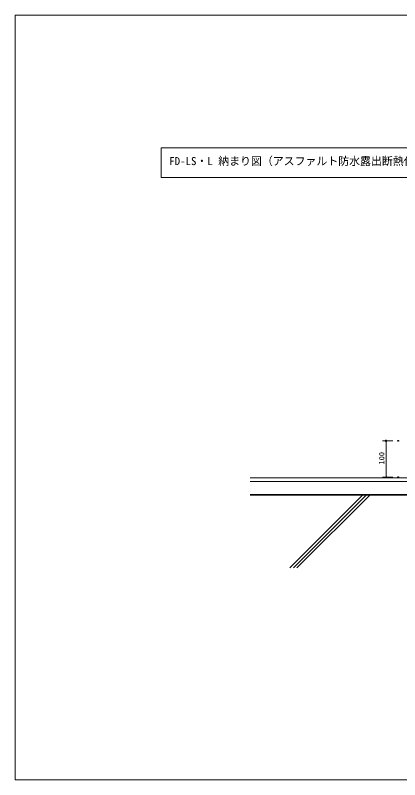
# Model space of a CAD drawing. Units: millimetres, scale not verified. Extents: x -1485 to 1485, y -1050 to 1050.
# Drawn here: x -1485 to -428, y -1050 to 1050 of the extents above; entities that cross this region are included whole.
import ezdxf
from ezdxf.enums import TextEntityAlignment as Align

# ---------------------------------------------------------------- set-up
doc = ezdxf.new("R2010")
doc.units = ezdxf.units.MM
doc.header["$LTSCALE"] = 4
doc.header["$PDMODE"] = 32
doc.header["$PDSIZE"] = 2
for name, color, linetype, lineweight in [('0-0_0', 7, 'Continuous', 18), ('0-2_HATCH', 9, 'Continuous', 18), ('0-3_KUTAI', 3, 'Continuous', 18), ('0-4_BOUSUI', 1, 'Continuous', 18), ('0-6_dannnetu', 6, 'Continuous', 18), ('0-8_MOJI', 7, 'Continuous', 18)]:
    doc.layers.add(name, color=color, linetype=linetype, lineweight=lineweight)
doc.layers.add('0-1_DEFPOINTS', color=7, linetype='Continuous')
doc.styles.add('ＭＳ ゴシック', font='')
doc.styles.get('ＭＳ ゴシック').set_extended_font_data('MS Gothic')

# ---------------------------------------------------------------- blocks, each defined once
blk = doc.blocks.new('_Dot')
at = {"layer": '0-0_0'}
for p, q in [((-0.5, 0), (-1, 0)), ((0.25, 0), (-0.25, 0))]:
    blk.add_line(p, q, dxfattribs=at)
blk.add_circle((0, 0), 0.25, dxfattribs=at)
blk = doc.blocks.new('D2')
at = {"layer": '0-1_DEFPOINTS'}
for p in [(1019.247, 930.929), (1052.266, 930.929), (1052.266, 830.929)]:
    blk.add_point(p, dxfattribs=at)
at = {"layer": '0-8_MOJI'}
for p, q in [((1037.266, 930.929), (1009.247, 930.929)), ((1019.247, 838.929), (1019.247, 922.929)), ((1037.266, 830.929), (1009.247, 830.929))]:
    blk.add_line(p, q, dxfattribs=at)
at = {"layer": '0-8_MOJI', "xscale": 8, "yscale": 8}
for p, rotation in [((1019.247, 930.929), 90), ((1019.247, 830.929), 270)]:
    blk.add_blockref('_Dot', p, dxfattribs=dict(at, rotation=rotation))
at = {"layer": '0-8_MOJI', "style": 'ＭＳ ゴシック'}
blk.add_text('100', height=14.66, rotation=90, dxfattribs=at).set_placement((1018.747, 865.929), align=Align.BOTTOM_LEFT)

msp = doc.modelspace()

# ---------------------------------------------------------------- linework, layer by layer
at = {"layer": '0-0_0'}
msp.add_lwpolyline([(-1485, -1050), (1485, -1050), (1485, 1050), (-1485, 1050)], close=True, dxfattribs=at)
at = {"layer": '0-2_HATCH'}
for p, q in [((-730.707, -468.071), (-530.707, -268.071)), ((-720.707, -468.071), (-520.707, -268.071)), ((-710.707, -468.071), (-510.707, -268.071))]:
    msp.add_line(p, q, dxfattribs=at)
at = {"layer": '0-3_KUTAI'}
msp.add_line((688.695, -268.071), (-839.155, -268.071), dxfattribs=at)
at = {"layer": '0-4_BOUSUI'}
for p, q in [((688.695, -221.071), (-839.155, -221.071)), ((688.695, -266.071), (-839.155, -266.071))]:
    msp.add_line(p, q, dxfattribs=at)
at = {"layer": '0-6_dannnetu'}
msp.add_line((688.695, -231.071), (-839.155, -231.071), dxfattribs=at)
at = {"layer": '0-8_MOJI'}
msp.add_lwpolyline([(-1083.697, 604.18), (205.24, 604.18), (205.24, 685.766), (-1083.697, 685.766)], close=True, dxfattribs=at)

# ---------------------------------------------------------------- block references
msp.add_blockref('D2', (-1485, -1050), dxfattribs=at)

# ---------------------------------------------------------------- texts
at = {"layer": '0-8_MOJI', "style": 'ＭＳ ゴシック'}
msp.add_text('FD-LS・L 納まり図（アスファルト防水露出断熱仕様 / FDウォールG100）', height=21.99, dxfattribs=at).set_placement((-1061.949, 631.791), align=Align.BOTTOM_LEFT)

doc.saveas('drawing.dxf')
